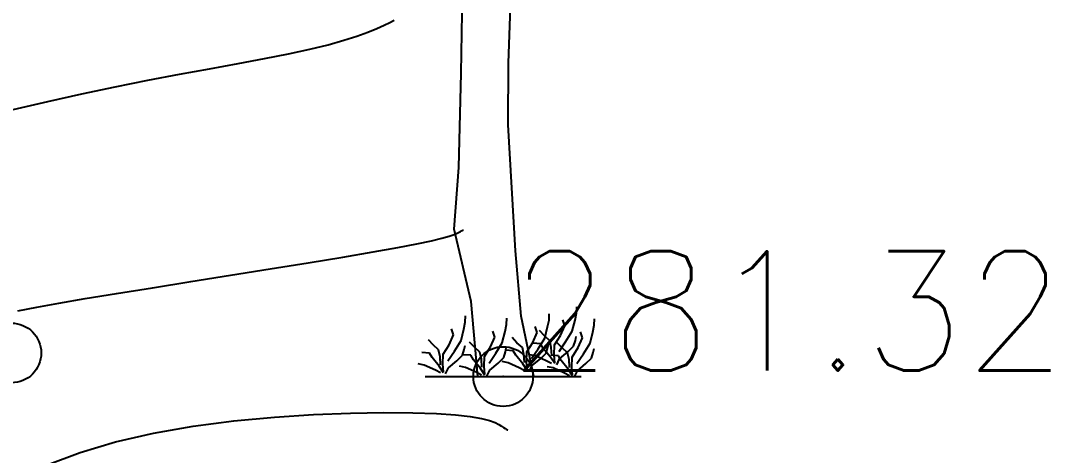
# Model space of a CAD drawing. Header units: millimetres. Extents: x 524954 to 526204, y 9523489 to 9524010.
# Drawn here: x 526109.15 to 526117.79, y 9523795.44 to 9523799.08 of the extents above; entities that cross this region are included whole.
import ezdxf
from ezdxf.enums import TextEntityAlignment as Align

# ---------------------------------------------------------------- set-up
doc = ezdxf.new("R2010")
doc.units = ezdxf.units.MM
doc.header["$PDMODE"] = 32
doc.header["$PDSIZE"] = 0.5
doc.linetypes.add('ACAD_ISO12W100', pattern=[21, 12, -3, 0, -3, 0, -3])
for name, color, linetype in [('Arbre', 34, 'ACAD_ISO12W100'), ('CN_01_00', 3, 'Continuous'), ('CN_02_00', 4, 'Continuous'), ('TopoAlt', 3, 'Continuous'), ('TOPOJIS', 7, 'Continuous')]:
    doc.layers.add(name, color=color, linetype=linetype)
doc.styles.add('Simplex 1.0', font='Simplex.shx', dxfattribs={"width": 0.99, "height": 1})

# ---------------------------------------------------------------- blocks, each defined once
blk = doc.blocks.new('TCPOINT M')
at = {"color": 0}
blk.add_point((0, 0), dxfattribs=at)
at = {"layer": 'TopoAlt', "style": 'Simplex 1.0', "width": 0.99}
blk.add_attdef('ALT', (0.15, 0.15), '', height=1, dxfattribs=at)
blk = doc.blocks.new('v088')
at = {"linetype": 'Continuous'}
for p, q in [((0.0445, 2.6247), (0.064, 3.1786)), ((-0.3518, 2.5418), (-0.3436, 3.0457)), ((0.0429, 2.1085), (0.0445, 2.6247)), ((-0.3726, 1.7516), (-0.3518, 2.5418)), ((0.1022, 1.0525), (0.0429, 2.1085)), ((-0.4115, 1.2346), (-0.3726, 1.7516)), ((-0.2683, 0.6281), (-0.4115, 1.2346)), ((0.151, 0.5063), (0.1022, 1.0525)), ((-0.2127, 0), (-0.2683, 0.6281)), ((0.2565, 0), (0.151, 0.5063)), ((-0.6539, 0), (0.6539, 0))]:
    blk.add_line(p, q, dxfattribs=at)
at = {"color": 3, "linetype": 'Continuous'}
for p, q in [((0.3847, 0.4736), (0.3871, 0.5265)), ((0.6034, 0.4736), (0.6155, 0.5313)), ((0.6155, 0.5313), (0.6179, 0.5842)), ((-0.3294, 0.3967), (-0.3173, 0.4544)), ((-0.3173, 0.4544), (-0.3149, 0.5073)), ((0.0168, 0.3774), (0.0288, 0.4351)), ((0.0288, 0.4351), (0.0313, 0.488)), ((0.3726, 0.4159), (0.3847, 0.4736)), ((0.5169, 0.4255), (0.5001, 0.476)), ((0.5794, 0.3798), (0.6034, 0.4736)), ((0.7645, 0.4303), (0.7669, 0.4832)), ((-0.452, 0.2669), (-0.4159, 0.3486)), ((-0.4159, 0.3486), (-0.4327, 0.3991)), ((-0.3534, 0.3029), (-0.3294, 0.3967)), ((-0.0697, 0.3294), (-0.0865, 0.3798)), ((-0.0072, 0.2837), (0.0168, 0.3774)), ((0.25, 0.2861), (0.2861, 0.3678)), ((0.2861, 0.3678), (0.2693, 0.4183)), ((0.3462, 0.3414), (0.3053, 0.3847)), ((0.3486, 0.3221), (0.3726, 0.4159)), ((0.4808, 0.3438), (0.5169, 0.4255)), ((0.5241, 0.2909), (0.5794, 0.3798)), ((0.6659, 0.3246), (0.6491, 0.375)), ((0.7285, 0.2789), (0.7525, 0.3726)), ((0.7525, 0.3726), (0.7645, 0.4303)), ((-0.5866, 0.2645), (-0.6275, 0.3077)), ((-0.5409, 0.2236), (-0.5866, 0.2645)), ((-0.5025, 0.1875), (-0.452, 0.2669)), ((-0.4087, 0.214), (-0.3534, 0.3029)), ((-0.327, 0.226), (-0.3197, 0.2596)), ((-0.2404, 0.2452), (-0.2813, 0.2885)), ((-0.1058, 0.2476), (-0.0697, 0.3294)), ((-0.0625, 0.1947), (-0.0072, 0.2837)), ((0.1154, 0.2837), (0.0745, 0.327)), ((0.1611, 0.2428), (0.1154, 0.2837)), ((0.1995, 0.2068), (0.25, 0.2861)), ((0.3149, 0.2741), (0.25, 0.2789)), ((0.2933, 0.2332), (0.3486, 0.3221)), ((0.3366, 0.2356), (0.3149, 0.2741)), ((0.3919, 0.3005), (0.3462, 0.3414)), ((0.375, 0.2452), (0.3823, 0.2789)), ((0.4039, 0.2428), (0.3919, 0.3005)), ((0.4279, 0.1827), (0.4303, 0.2645)), ((0.4303, 0.2645), (0.4808, 0.3438)), ((0.4953, 0.2404), (0.4544, 0.2837)), ((0.4688, 0.2092), (0.5241, 0.2909)), ((0.5914, 0.2548), (0.6058, 0.3029)), ((0.6058, 0.3029), (0.6131, 0.3366)), ((0.6299, 0.2428), (0.6659, 0.3246)), ((0.6732, 0.1899), (0.7285, 0.2789)), ((-0.6179, 0.1971), (-0.6828, 0.2019)), ((-0.5962, 0.1587), (-0.6179, 0.1971)), ((-0.5289, 0.1659), (-0.5409, 0.2236)), ((-0.5049, 0.1058), (-0.5025, 0.1875)), ((-0.464, 0.1322), (-0.4087, 0.214)), ((-0.3871, 0.1322), (-0.3414, 0.1779)), ((-0.3414, 0.1779), (-0.327, 0.226)), ((-0.2717, 0.1779), (-0.3366, 0.1827)), ((-0.25, 0.1394), (-0.2717, 0.1779)), ((-0.1947, 0.2043), (-0.2404, 0.2452)), ((-0.1827, 0.1467), (-0.1947, 0.2043)), ((-0.1563, 0.1683), (-0.1058, 0.2476)), ((-0.1178, 0.113), (-0.0625, 0.1947)), ((0.0048, 0.1587), (0.0192, 0.2068)), ((0.0192, 0.2068), (0.0264, 0.2404)), ((0.0841, 0.2164), (0.0192, 0.2212)), ((0.1058, 0.1779), (0.0841, 0.2164)), ((0.1659, 0.1058), (0.1058, 0.1779)), ((0.1731, 0.1851), (0.1611, 0.2428)), ((0.1779, 0.1178), (0.1731, 0.1851)), ((0.1971, 0.125), (0.1995, 0.2068)), ((0.2717, 0.1731), (0.2212, 0.1827)), ((0.238, 0.1515), (0.2933, 0.2332)), ((0.3654, 0.1298), (0.2717, 0.1731)), ((0.3149, 0.1515), (0.3606, 0.1971)), ((0.3967, 0.1635), (0.3366, 0.2356)), ((0.3606, 0.1971), (0.375, 0.2452)), ((0.464, 0.1731), (0.3991, 0.1779)), ((0.4087, 0.1755), (0.4039, 0.2428)), ((0.4327, 0.113), (0.4279, 0.1827)), ((0.4856, 0.1346), (0.464, 0.1731)), ((0.4736, 0.1491), (0.5457, 0.2092)), ((0.5409, 0.1995), (0.4953, 0.2404)), ((0.5529, 0.1418), (0.5409, 0.1995)), ((0.5457, 0.2092), (0.5914, 0.2548)), ((0.5794, 0.1635), (0.6299, 0.2428)), ((0.6179, 0.1082), (0.6732, 0.1899)), ((0.7405, 0.1539), (0.7549, 0.2019)), ((0.7549, 0.2019), (0.7621, 0.2356)), ((-0.6611, 0.0962), (-0.7116, 0.1058)), ((-0.5674, 0.0529), (-0.6611, 0.0962)), ((-0.5361, 0.0865), (-0.5962, 0.1587)), ((-0.5001, 0.0313), (-0.5361, 0.0865)), ((-0.5241, 0.0986), (-0.5289, 0.1659)), ((-0.5001, 0.0361), (-0.5049, 0.1058)), ((-0.4592, 0.0721), (-0.3871, 0.1322)), ((-0.3149, 0.0769), (-0.3654, 0.0865)), ((-0.1899, 0.0673), (-0.25, 0.1394)), ((-0.1779, 0.0793), (-0.1827, 0.1467)), ((-0.1587, 0.0865), (-0.1563, 0.1683)), ((-0.1539, 0.0168), (-0.1587, 0.0865)), ((-0.113, 0.0529), (-0.0409, 0.113)), ((-0.0409, 0.113), (0.0048, 0.1587)), ((0.0409, 0.1154), (-0.0096, 0.125)), ((0.1346, 0.0721), (0.0409, 0.1154)), ((0.2019, 0.0505), (0.1659, 0.1058)), ((0.2019, 0.0553), (0.1971, 0.125)), ((0.2188, 0.0409), (0.2428, 0.0914)), ((0.2428, 0.0914), (0.3149, 0.1515)), ((0.4063, 0.1082), (0.3654, 0.1298)), ((0.4327, 0.1082), (0.3967, 0.1635)), ((0.4496, 0.0986), (0.4736, 0.1491)), ((0.5457, 0.0625), (0.4856, 0.1346)), ((0.5578, 0.0745), (0.5529, 0.1418)), ((0.577, 0.0817), (0.5794, 0.1635)), ((0.6227, 0.0481), (0.6948, 0.1082)), ((0.6948, 0.1082), (0.7405, 0.1539)), ((-0.5265, 0.0313), (-0.5674, 0.0529)), ((-0.4832, 0.0216), (-0.4592, 0.0721)), ((-0.2212, 0.0337), (-0.3149, 0.0769)), ((-0.1803, 0.012), (-0.2212, 0.0337)), ((-0.1539, 0.012), (-0.1899, 0.0673)), ((-0.137, 0.0024), (-0.113, 0.0529)), ((0.1755, 0.0505), (0.1346, 0.0721)), ((0.4207, 0.0721), (0.3702, 0.0817)), ((0.5145, 0.0288), (0.4207, 0.0721)), ((0.5554, 0.0072), (0.5145, 0.0288)), ((0.5818, 0.0072), (0.5457, 0.0625)), ((0.5818, 0.012), (0.577, 0.0817)), ((0.5986, -0.0024), (0.6227, 0.0481))]:
    blk.add_line(p, q, dxfattribs=at)

msp = doc.modelspace()

# ---------------------------------------------------------------- linework, layer by layer
at = {"layer": 'CN_01_00', "flags": 128}
for points, elevation in [([(526109.0907, 9523798.3334), (526109.3789, 9523798.4016), (526109.6641, 9523798.4653), (526109.945, 9523798.5241), (526110.2192, 9523798.5783), (526110.4841, 9523798.6286), (526110.7371, 9523798.6754), (526110.9755, 9523798.7193), (526111.1967, 9523798.7609), (526111.398, 9523798.8007), (526111.5768, 9523798.8392), (526111.7312, 9523798.877), (526111.8626, 9523798.9135), (526111.973, 9523798.9485), (526112.0646, 9523798.9814), (526112.1394, 9523799.0117), (526112.1997, 9523799.0391), (526112.2475, 9523799.0629), (526112.285, 9523799.0827)], 283), ([(526109.3756, 9523795.3564), (526109.6512, 9523795.4589), (526109.9475, 9523795.5479), (526110.266, 9523795.6212), (526110.6002, 9523795.6794), (526110.9412, 9523795.7239), (526111.2803, 9523795.7563), (526111.6086, 9523795.7779), (526111.9174, 9523795.7903), (526112.1978, 9523795.7947), (526112.4412, 9523795.7927), (526112.641, 9523795.7856), (526112.8, 9523795.7745), (526112.9234, 9523795.7605), (526113.0163, 9523795.7445), (526113.0839, 9523795.7275), (526113.1313, 9523795.7106), (526113.1636, 9523795.6948), (526113.186, 9523795.681), (526113.2028, 9523795.6701), (526113.2155, 9523795.6619), (526113.2245, 9523795.656), (526113.2306, 9523795.6521), (526113.2343, 9523795.6497), (526113.2362, 9523795.6485), (526113.2369, 9523795.6481), (526113.237, 9523795.648)], 281)]:
    msp.add_lwpolyline(points, dxfattribs=dict(at, elevation=elevation))
at = {"layer": 'CN_02_00', "elevation": 282, "flags": 128}
msp.add_lwpolyline([(526109.1277, 9523796.646), (526109.2875, 9523796.6783), (526109.472, 9523796.7118), (526109.6927, 9523796.7492), (526109.9572, 9523796.7923), (526110.257, 9523796.8404), (526110.5798, 9523796.8917), (526110.9134, 9523796.9446), (526111.2454, 9523796.9976), (526111.5636, 9523797.0489), (526111.8555, 9523797.097), (526112.1089, 9523797.1402), (526112.3145, 9523797.1774), (526112.4752, 9523797.2086), (526112.5969, 9523797.2345), (526112.6857, 9523797.2557), (526112.7473, 9523797.2728), (526112.7878, 9523797.2863), (526112.8131, 9523797.2969), (526112.8291, 9523797.305), (526112.8408, 9523797.3113), (526112.8496, 9523797.3161), (526112.856, 9523797.3195), (526112.8602, 9523797.3218), (526112.8628, 9523797.3232), (526112.8641, 9523797.3239), (526112.8646, 9523797.3241), (526112.8647, 9523797.3242)], dxfattribs=at)

# ---------------------------------------------------------------- block references
at = {"layer": 'Arbre'}
msp.add_blockref('v088', (526113.199, 9523796.096), dxfattribs=at)
at = {"layer": 'TOPOJIS'}
ref = msp.add_blockref('TCPOINT M', (526109.0744, 9523796.2934, 281.79), dxfattribs=at)
ref.add_attrib('ALT', '281.79', dxfattribs={"layer": 'TopoAlt', "height": 1, "style": 'Simplex 1.0', "width": 0.99}).set_placement((526109.0244, 9523796.3434, 281.79), align=Align.RIGHT)
ref = msp.add_blockref('TCPOINT M', (526113.199, 9523796.0962, 281.32), dxfattribs=at)
ref.add_attrib('ALT', '281.32', (526113.249, 9523796.1462, 281.32), dxfattribs={"layer": 'TopoAlt', "height": 1, "style": 'Simplex 1.0', "width": 0.99})

doc.saveas('drawing.dxf')
